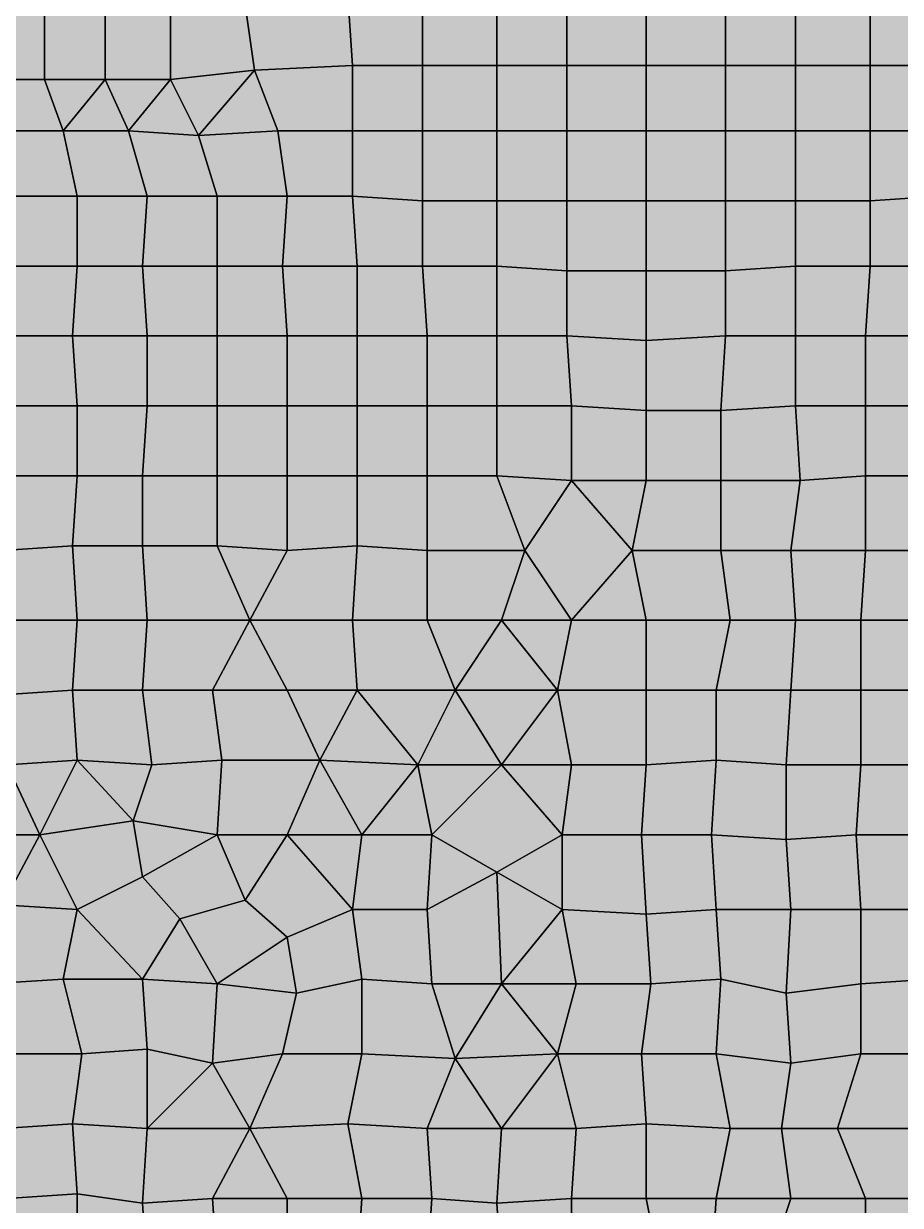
# Model space of a CAD drawing. Header units: metres. Extents: x -7480 to 79269, y -9100 to 45880.
# Drawn here: x 3330 to 7090, y 27150 to 32220 of the extents above; entities that cross this region are included whole.
import ezdxf

# ---------------------------------------------------------------- set-up
doc = ezdxf.new("R2010")
doc.units = ezdxf.units.M
for name, color, linetype in [('COLOR_1', 1, 'Continuous'), ('COLOR_181', 181, 'Continuous'), ('COLOR_3', 3, 'Continuous')]:
    doc.layers.add(name, color=color, linetype=linetype)

msp = doc.modelspace()

# ---------------------------------------------------------------- hatches: boundary and pattern name
at = {"layer": 'COLOR_1'}
for points in [[(4280, 32300), (4320, 32020), (4740, 32040), (4720, 32340)], [(4720, 32340), (4740, 32040), (5040, 32040), (5040, 32340)], [(3420, 31980), (3680, 31980), (3680, 32280), (3420, 32280)], [(3960, 31980), (4080, 31740), (4320, 32020)], [(4080, 31740), (4420, 31760), (4320, 32020)], [(4320, 32020), (4420, 31760), (4740, 31760), (4740, 32040)], [(4740, 31760), (5040, 31760), (5040, 32040), (4740, 32040)], [(6960, 31760), (7260, 31760), (7260, 32040), (6960, 32040)], [(3140, 31980), (3200, 31760), (3500, 31760), (3420, 31980)], [(3420, 31980), (3500, 31760), (3680, 31980)], [(3500, 31760), (3780, 31760), (3680, 31980)], [(3680, 31980), (3780, 31760), (3960, 31980)], [(3780, 31760), (4080, 31740), (3960, 31980)], [(3500, 31760), (3560, 31480), (3860, 31480), (3780, 31760)], [(3780, 31760), (3860, 31480), (4160, 31480), (4080, 31740)], [(4080, 31740), (4160, 31480), (4460, 31480), (4420, 31760)], [(4420, 31760), (4460, 31480), (4740, 31480), (4740, 31760)], [(4740, 31480), (5040, 31460), (5040, 31760), (4740, 31760)], [(6960, 31460), (7260, 31480), (7260, 31760), (6960, 31760)], [(4740, 31480), (4760, 31180), (5040, 31180), (5040, 31460)], [(6960, 31180), (7240, 31180), (7260, 31480), (6960, 31460)], [(3540, 30880), (3860, 30880), (3840, 31180), (3560, 31180)], [(3840, 31180), (3860, 30880), (4160, 30880), (4160, 31180)], [(4160, 30880), (4460, 30880), (4440, 31180), (4160, 31180)], [(4440, 31180), (4460, 30880), (4760, 30880), (4760, 31180)], [(4760, 30880), (5060, 30880), (5040, 31180), (4760, 31180)], [(5040, 31180), (5060, 30880), (5360, 30880), (5360, 31180)], [(6640, 30880), (6940, 30880), (6960, 31180), (6640, 31180)], [(6940, 30880), (7240, 30880), (7240, 31180), (6960, 31180)]]:
    msp.add_hatch(color=256, dxfattribs=at).paths.add_polyline_path(points)
at = {"layer": 'COLOR_181'}
for points in [[(5040, 32040), (5360, 32040), (5360, 32340), (5040, 32340)], [(5360, 32040), (5660, 32040), (5660, 32340), (5360, 32340)], [(5660, 32040), (6000, 32040), (6000, 32340), (5660, 32340)], [(6000, 32040), (6340, 32040), (6340, 32340), (6000, 32340)], [(6340, 32040), (6640, 32040), (6640, 32340), (6340, 32340)], [(6640, 32040), (6960, 32040), (6960, 32340), (6640, 32340)], [(5040, 31760), (5360, 31760), (5360, 32040), (5040, 32040)], [(5360, 31760), (5660, 31760), (5660, 32040), (5360, 32040)], [(5660, 31760), (6000, 31760), (6000, 32040), (5660, 32040)], [(6000, 31760), (6340, 31760), (6340, 32040), (6000, 32040)], [(6340, 31760), (6640, 31760), (6640, 32040), (6340, 32040)], [(6640, 31760), (6960, 31760), (6960, 32040), (6640, 32040)], [(3200, 31760), (3240, 31480), (3560, 31480), (3500, 31760)], [(5040, 31460), (5360, 31460), (5360, 31760), (5040, 31760)], [(5360, 31460), (5660, 31460), (5660, 31760), (5360, 31760)], [(5660, 31460), (6000, 31460), (6000, 31760), (5660, 31760)], [(6000, 31460), (6340, 31460), (6340, 31760), (6000, 31760)], [(6340, 31460), (6640, 31460), (6640, 31760), (6340, 31760)], [(6640, 31460), (6960, 31460), (6960, 31760), (6640, 31760)], [(3240, 31180), (3560, 31180), (3560, 31480), (3240, 31480)], [(3560, 31180), (3840, 31180), (3860, 31480), (3560, 31480)], [(3840, 31180), (4160, 31180), (4160, 31480), (3860, 31480)], [(4160, 31180), (4440, 31180), (4460, 31480), (4160, 31480)], [(4440, 31180), (4760, 31180), (4740, 31480), (4460, 31480)], [(5040, 31180), (5360, 31180), (5360, 31460), (5040, 31460)], [(5360, 31180), (5660, 31160), (5660, 31460), (5360, 31460)], [(5660, 31160), (6000, 31160), (6000, 31460), (5660, 31460)], [(6000, 31160), (6340, 31160), (6340, 31460), (6000, 31460)], [(6340, 31160), (6640, 31180), (6640, 31460), (6340, 31460)], [(6640, 31180), (6960, 31180), (6960, 31460), (6640, 31460)], [(3240, 31180), (3260, 30880), (3540, 30880), (3560, 31180)], [(5360, 30880), (5660, 30880), (5660, 31160), (5360, 31180)], [(5660, 30880), (6000, 30860), (6000, 31160), (5660, 31160)], [(6000, 30860), (6340, 30880), (6340, 31160), (6000, 31160)], [(6340, 30880), (6640, 30880), (6640, 31180), (6340, 31160)], [(3240, 30580), (3560, 30580), (3540, 30880), (3260, 30880)], [(3540, 30880), (3560, 30580), (3860, 30580), (3860, 30880)], [(3860, 30580), (4160, 30580), (4160, 30880), (3860, 30880)], [(4160, 30580), (4460, 30580), (4460, 30880), (4160, 30880)], [(4460, 30580), (4760, 30580), (4760, 30880), (4460, 30880)], [(4760, 30580), (5060, 30580), (5060, 30880), (4760, 30880)], [(5060, 30580), (5360, 30580), (5360, 30880), (5060, 30880)], [(5360, 30580), (5680, 30580), (5660, 30880), (5360, 30880)], [(5660, 30880), (5680, 30580), (6000, 30560), (6000, 30860)], [(6000, 30560), (6320, 30560), (6340, 30880), (6000, 30860)], [(6320, 30560), (6640, 30580), (6640, 30880), (6340, 30880)], [(6640, 30580), (6940, 30580), (6940, 30880), (6640, 30880)], [(6940, 30580), (7240, 30580), (7240, 30880), (6940, 30880)], [(3240, 30580), (3260, 30280), (3560, 30280), (3560, 30580)], [(3560, 30280), (3840, 30280), (3860, 30580), (3560, 30580)], [(3840, 30280), (4160, 30280), (4160, 30580), (3860, 30580)], [(4160, 30280), (4460, 30280), (4460, 30580), (4160, 30580)], [(4460, 30280), (4760, 30280), (4760, 30580), (4460, 30580)], [(4760, 30280), (5060, 30280), (5060, 30580), (4760, 30580)], [(5060, 30280), (5360, 30280), (5360, 30580), (5060, 30580)], [(5360, 30280), (5680, 30260), (5680, 30580), (5360, 30580)], [(5680, 30260), (6000, 30260), (6000, 30560), (5680, 30580)], [(6320, 30260), (6660, 30260), (6640, 30580), (6320, 30560)], [(6640, 30580), (6660, 30260), (6940, 30280), (6940, 30580)], [(6940, 30280), (7240, 30280), (7240, 30580), (6940, 30580)], [(6000, 30260), (6320, 30260), (6320, 30560), (6000, 30560)], [(3240, 29960), (3540, 29980), (3560, 30280), (3260, 30280)], [(3540, 29980), (3840, 29980), (3840, 30280), (3560, 30280)], [(3840, 29980), (4160, 29980), (4160, 30280), (3840, 30280)], [(4160, 29980), (4460, 29960), (4460, 30280), (4160, 30280)], [(4460, 29960), (4760, 29980), (4760, 30280), (4460, 30280)], [(4760, 29980), (5060, 29960), (5060, 30280), (4760, 30280)], [(5060, 29960), (5480, 29960), (5360, 30280), (5060, 30280)], [(5360, 30280), (5480, 29960), (5680, 30260)], [(6620, 29960), (6940, 29960), (6940, 30280), (6660, 30260)], [(6940, 29960), (7240, 29960), (7240, 30280), (6940, 30280)], [(5480, 29960), (5680, 29660), (5940, 29960), (5680, 30260)], [(5680, 30260), (5940, 29960), (6000, 30260)], [(5940, 29960), (6320, 29960), (6320, 30260), (6000, 30260)], [(6320, 29960), (6620, 29960), (6660, 30260), (6320, 30260)], [(3240, 29660), (3560, 29660), (3540, 29980), (3240, 29960)], [(3540, 29980), (3560, 29660), (3860, 29660), (3840, 29980)], [(3840, 29980), (3860, 29660), (4300, 29660), (4160, 29980)], [(4160, 29980), (4300, 29660), (4460, 29960)], [(4300, 29660), (4740, 29660), (4760, 29980), (4460, 29960)], [(4740, 29660), (5060, 29660), (5060, 29960), (4760, 29980)], [(5060, 29660), (5380, 29660), (5480, 29960), (5060, 29960)], [(5380, 29660), (5680, 29660), (5480, 29960)], [(5680, 29660), (6000, 29660), (5940, 29960)], [(5940, 29960), (6000, 29660), (6360, 29660), (6320, 29960)], [(6320, 29960), (6360, 29660), (6640, 29660), (6620, 29960)], [(6620, 29960), (6640, 29660), (6920, 29660), (6940, 29960)], [(6920, 29660), (7240, 29660), (7240, 29960), (6940, 29960)], [(3240, 29340), (3540, 29360), (3560, 29660), (3240, 29660)], [(3540, 29360), (3840, 29360), (3860, 29660), (3560, 29660)], [(3840, 29360), (4140, 29360), (4300, 29660), (3860, 29660)], [(4140, 29360), (4460, 29360), (4300, 29660)], [(4300, 29660), (4460, 29360), (4760, 29360), (4740, 29660)], [(4740, 29660), (4760, 29360), (5180, 29360), (5060, 29660)], [(5060, 29660), (5180, 29360), (5380, 29660)], [(5180, 29360), (5620, 29360), (5380, 29660)], [(5380, 29660), (5620, 29360), (5680, 29660)], [(5620, 29360), (6000, 29360), (6000, 29660), (5680, 29660)], [(6000, 29360), (6300, 29360), (6360, 29660), (6000, 29660)], [(6300, 29360), (6620, 29360), (6640, 29660), (6360, 29660)], [(6620, 29360), (6920, 29360), (6920, 29660), (6640, 29660)], [(6920, 29360), (7220, 29360), (7240, 29660), (6920, 29660)], [(3240, 29340), (3260, 29040), (3560, 29060), (3540, 29360)], [(3540, 29360), (3560, 29060), (3880, 29040), (3840, 29360)], [(3840, 29360), (3880, 29040), (4180, 29060), (4140, 29360)], [(4140, 29360), (4180, 29060), (4600, 29060), (4460, 29360)], [(4460, 29360), (4600, 29060), (4760, 29360)], [(4600, 29060), (5020, 29040), (4760, 29360)], [(4760, 29360), (5020, 29040), (5180, 29360)], [(5020, 29040), (5380, 29040), (5180, 29360)], [(5180, 29360), (5380, 29040), (5620, 29360)], [(5380, 29040), (5680, 29040), (5620, 29360)], [(5620, 29360), (5680, 29040), (6000, 29040), (6000, 29360)], [(6000, 29040), (6300, 29060), (6300, 29360), (6000, 29360)], [(6300, 29060), (6600, 29040), (6620, 29360), (6300, 29360)], [(6600, 29040), (6920, 29040), (6920, 29360), (6620, 29360)], [(6920, 29040), (7220, 29040), (7220, 29360), (6920, 29360)], [(3260, 29040), (3400, 28740), (3560, 29060)], [(3400, 28740), (3800, 28800), (3560, 29060)], [(3560, 29060), (3800, 28800), (3880, 29040)], [(3800, 28800), (4160, 28740), (4180, 29060), (3880, 29040)], [(4160, 28740), (4460, 28740), (4600, 29060), (4180, 29060)], [(4460, 28740), (4780, 28740), (4600, 29060)], [(4600, 29060), (4780, 28740), (5020, 29040)], [(5980, 28740), (6280, 28740), (6300, 29060), (6000, 29040)], [(6280, 28740), (6600, 28720), (6600, 29040), (6300, 29060)], [(2980, 28740), (3400, 28740), (3260, 29040)], [(4780, 28740), (5080, 28740), (5020, 29040)], [(5020, 29040), (5080, 28740), (5380, 29040)], [(5080, 28740), (5360, 28580), (5640, 28740), (5380, 29040)], [(5380, 29040), (5640, 28740), (5680, 29040)], [(5640, 28740), (5980, 28740), (6000, 29040), (5680, 29040)], [(6600, 28720), (6900, 28740), (6920, 29040), (6600, 29040)], [(6900, 28740), (7220, 28740), (7220, 29040), (6920, 29040)], [(3400, 28740), (3560, 28420), (3840, 28560), (3800, 28800)], [(3800, 28800), (3840, 28560), (4160, 28740)], [(2980, 28740), (3240, 28440), (3400, 28740)], [(3240, 28440), (3560, 28420), (3400, 28740)], [(3840, 28560), (4000, 28380), (4280, 28460), (4160, 28740)], [(4160, 28740), (4280, 28460), (4460, 28740)], [(4280, 28460), (4460, 28300), (4740, 28420), (4460, 28740)], [(4460, 28740), (4740, 28420), (4780, 28740)], [(4740, 28420), (5060, 28420), (5080, 28740), (4780, 28740)], [(5060, 28420), (5360, 28580), (5080, 28740)], [(5360, 28580), (5640, 28420), (5640, 28740)], [(5640, 28420), (6000, 28400), (5980, 28740), (5640, 28740)], [(5980, 28740), (6000, 28400), (6300, 28420), (6280, 28740)], [(6280, 28740), (6300, 28420), (6620, 28420), (6600, 28720)], [(6600, 28720), (6620, 28420), (6920, 28420), (6900, 28740)], [(6900, 28740), (6920, 28420), (7240, 28420), (7220, 28740)], [(3560, 28420), (3840, 28120), (4000, 28380), (3840, 28560)], [(5060, 28420), (5080, 28100), (5380, 28100), (5360, 28580)], [(5360, 28580), (5380, 28100), (5640, 28420)], [(4000, 28380), (4160, 28100), (4460, 28300), (4280, 28460)], [(3180, 28100), (3500, 28120), (3560, 28420), (3240, 28440)], [(3500, 28120), (3840, 28120), (3560, 28420)], [(4460, 28300), (4500, 28060), (4780, 28120), (4740, 28420)], [(4740, 28420), (4780, 28120), (5080, 28100), (5060, 28420)], [(5380, 28100), (5700, 28100), (5640, 28420)], [(5640, 28420), (5700, 28100), (6020, 28100), (6000, 28400)], [(6000, 28400), (6020, 28100), (6320, 28120), (6300, 28420)], [(6300, 28420), (6320, 28120), (6600, 28060), (6620, 28420)], [(6600, 28060), (6920, 28100), (6920, 28420), (6620, 28420)], [(6920, 28100), (7220, 28120), (7240, 28420), (6920, 28420)], [(3840, 28120), (4160, 28100), (4000, 28380)], [(4160, 28100), (4500, 28060), (4460, 28300)], [(3180, 28100), (3260, 27800), (3580, 27800), (3500, 28120)], [(3500, 28120), (3580, 27800), (3860, 27820), (3840, 28120)], [(3840, 28120), (3860, 27820), (4140, 27760), (4160, 28100)], [(4140, 27760), (4440, 27800), (4500, 28060), (4160, 28100)], [(4440, 27800), (4780, 27800), (4780, 28120), (4500, 28060)], [(4780, 27800), (5180, 27780), (5080, 28100), (4780, 28120)], [(5080, 28100), (5180, 27780), (5380, 28100)], [(5180, 27780), (5620, 27800), (5380, 28100)], [(5380, 28100), (5620, 27800), (5700, 28100)], [(5620, 27800), (5980, 27800), (6020, 28100), (5700, 28100)], [(5980, 27800), (6300, 27800), (6320, 28120), (6020, 28100)], [(6300, 27800), (6620, 27760), (6600, 28060), (6320, 28120)], [(6600, 28060), (6620, 27760), (6920, 27800), (6920, 28100)], [(6920, 27800), (7240, 27800), (7220, 28120), (6920, 28100)], [(3240, 27480), (3540, 27500), (3580, 27800), (3260, 27800)], [(3540, 27500), (3860, 27480), (3860, 27820), (3580, 27800)], [(3860, 27480), (4140, 27760), (3860, 27820)], [(4140, 27760), (4300, 27480), (4440, 27800)], [(4300, 27480), (4720, 27500), (4780, 27800), (4440, 27800)], [(4720, 27500), (5060, 27480), (5180, 27780), (4780, 27800)], [(5180, 27780), (5380, 27480), (5620, 27800)], [(5380, 27480), (5700, 27480), (5620, 27800)], [(5620, 27800), (5700, 27480), (6000, 27500), (5980, 27800)], [(5980, 27800), (6000, 27500), (6360, 27480), (6300, 27800)], [(6300, 27800), (6360, 27480), (6580, 27480), (6620, 27760)], [(6580, 27480), (6820, 27480), (6920, 27800), (6620, 27760)], [(6820, 27480), (7220, 27480), (7240, 27800), (6920, 27800)], [(3860, 27480), (4300, 27480), (4140, 27760)], [(5060, 27480), (5380, 27480), (5180, 27780)], [(3240, 27480), (3260, 27180), (3560, 27200), (3540, 27500)], [(3540, 27500), (3560, 27200), (3840, 27160), (3860, 27480)], [(3840, 27160), (4140, 27180), (4300, 27480), (3860, 27480)], [(4140, 27180), (4460, 27180), (4300, 27480)], [(4300, 27480), (4460, 27180), (4780, 27180), (4720, 27500)], [(4720, 27500), (4780, 27180), (5080, 27180), (5060, 27480)], [(5060, 27480), (5080, 27180), (5360, 27160), (5380, 27480)], [(5360, 27160), (5680, 27180), (5700, 27480), (5380, 27480)], [(5680, 27180), (6000, 27180), (6000, 27500), (5700, 27480)], [(6000, 27180), (6300, 27180), (6360, 27480), (6000, 27500)], [(6300, 27180), (6620, 27180), (6580, 27480), (6360, 27480)], [(6580, 27480), (6620, 27180), (6940, 27180), (6820, 27480)], [(6820, 27480), (6940, 27180), (7260, 27180), (7220, 27480)], [(3260, 26860), (3560, 26880), (3560, 27200), (3260, 27180)], [(3560, 26880), (3860, 26860), (3840, 27160), (3560, 27200)], [(3840, 27160), (3860, 26860), (4160, 26880), (4140, 27180)], [(4140, 27180), (4160, 26880), (4460, 26860), (4460, 27180)], [(4460, 26860), (4760, 26880), (4780, 27180), (4460, 27180)], [(4760, 26880), (5060, 26880), (5080, 27180), (4780, 27180)], [(5060, 26880), (5380, 26860), (5360, 27160), (5080, 27180)], [(5360, 27160), (5380, 26860), (5680, 26880), (5680, 27180)], [(5680, 26880), (6060, 26880), (6000, 27180), (5680, 27180)], [(6000, 27180), (6060, 26880), (6280, 26880), (6300, 27180)], [(6280, 26880), (6520, 26880), (6620, 27180), (6300, 27180)], [(6520, 26880), (6940, 26880), (6940, 27180), (6620, 27180)], [(6940, 26880), (7240, 26880), (7260, 27180), (6940, 27180)]]:
    msp.add_hatch(color=256, dxfattribs=at).paths.add_polyline_path(points)
at = {"layer": 'COLOR_3'}
for points in [[(3960, 31980), (4320, 32020), (4280, 32300), (3960, 32280)], [(6960, 32040), (7260, 32040), (7260, 32340), (6960, 32340)], [(3140, 31980), (3420, 31980), (3420, 32280), (3160, 32280)], [(3680, 31980), (3960, 31980), (3960, 32280), (3680, 32280)]]:
    msp.add_hatch(color=256, dxfattribs=at).paths.add_polyline_path(points)

# ---------------------------------------------------------------- linework, layer by layer
at = {"layer": 'COLOR_1'}
for points in [[(4280, 32300), (4320, 32020), (4740, 32040), (4720, 32340)], [(4720, 32340), (4740, 32040), (5040, 32040), (5040, 32340)], [(3420, 31980), (3680, 31980), (3680, 32280), (3420, 32280)], [(3960, 31980), (4080, 31740), (4320, 32020)], [(4080, 31740), (4420, 31760), (4320, 32020)], [(4320, 32020), (4420, 31760), (4740, 31760), (4740, 32040)], [(4740, 31760), (5040, 31760), (5040, 32040), (4740, 32040)], [(6960, 31760), (7260, 31760), (7260, 32040), (6960, 32040)], [(3140, 31980), (3200, 31760), (3500, 31760), (3420, 31980)], [(3420, 31980), (3500, 31760), (3680, 31980)], [(3500, 31760), (3780, 31760), (3680, 31980)], [(3680, 31980), (3780, 31760), (3960, 31980)], [(3780, 31760), (4080, 31740), (3960, 31980)], [(3500, 31760), (3560, 31480), (3860, 31480), (3780, 31760)], [(3780, 31760), (3860, 31480), (4160, 31480), (4080, 31740)], [(4080, 31740), (4160, 31480), (4460, 31480), (4420, 31760)], [(4420, 31760), (4460, 31480), (4740, 31480), (4740, 31760)], [(4740, 31480), (5040, 31460), (5040, 31760), (4740, 31760)], [(6960, 31460), (7260, 31480), (7260, 31760), (6960, 31760)], [(4740, 31480), (4760, 31180), (5040, 31180), (5040, 31460)], [(6960, 31180), (7240, 31180), (7260, 31480), (6960, 31460)], [(3540, 30880), (3860, 30880), (3840, 31180), (3560, 31180)], [(3840, 31180), (3860, 30880), (4160, 30880), (4160, 31180)], [(4160, 30880), (4460, 30880), (4440, 31180), (4160, 31180)], [(4440, 31180), (4460, 30880), (4760, 30880), (4760, 31180)], [(4760, 30880), (5060, 30880), (5040, 31180), (4760, 31180)], [(5040, 31180), (5060, 30880), (5360, 30880), (5360, 31180)], [(6640, 30880), (6940, 30880), (6960, 31180), (6640, 31180)], [(6940, 30880), (7240, 30880), (7240, 31180), (6960, 31180)]]:
    msp.add_lwpolyline(points, close=True, dxfattribs=at)
at = {"layer": 'COLOR_181'}
for points in [[(5040, 32040), (5360, 32040), (5360, 32340), (5040, 32340)], [(5360, 32040), (5660, 32040), (5660, 32340), (5360, 32340)], [(5660, 32040), (6000, 32040), (6000, 32340), (5660, 32340)], [(6000, 32040), (6340, 32040), (6340, 32340), (6000, 32340)], [(6340, 32040), (6640, 32040), (6640, 32340), (6340, 32340)], [(6640, 32040), (6960, 32040), (6960, 32340), (6640, 32340)], [(5040, 31760), (5360, 31760), (5360, 32040), (5040, 32040)], [(5360, 31760), (5660, 31760), (5660, 32040), (5360, 32040)], [(5660, 31760), (6000, 31760), (6000, 32040), (5660, 32040)], [(6000, 31760), (6340, 31760), (6340, 32040), (6000, 32040)], [(6340, 31760), (6640, 31760), (6640, 32040), (6340, 32040)], [(6640, 31760), (6960, 31760), (6960, 32040), (6640, 32040)], [(3200, 31760), (3240, 31480), (3560, 31480), (3500, 31760)], [(5040, 31460), (5360, 31460), (5360, 31760), (5040, 31760)], [(5360, 31460), (5660, 31460), (5660, 31760), (5360, 31760)], [(5660, 31460), (6000, 31460), (6000, 31760), (5660, 31760)], [(6000, 31460), (6340, 31460), (6340, 31760), (6000, 31760)], [(6340, 31460), (6640, 31460), (6640, 31760), (6340, 31760)], [(6640, 31460), (6960, 31460), (6960, 31760), (6640, 31760)], [(3240, 31180), (3560, 31180), (3560, 31480), (3240, 31480)], [(3560, 31180), (3840, 31180), (3860, 31480), (3560, 31480)], [(3840, 31180), (4160, 31180), (4160, 31480), (3860, 31480)], [(4160, 31180), (4440, 31180), (4460, 31480), (4160, 31480)], [(4440, 31180), (4760, 31180), (4740, 31480), (4460, 31480)], [(5040, 31180), (5360, 31180), (5360, 31460), (5040, 31460)], [(5360, 31180), (5660, 31160), (5660, 31460), (5360, 31460)], [(5660, 31160), (6000, 31160), (6000, 31460), (5660, 31460)], [(6000, 31160), (6340, 31160), (6340, 31460), (6000, 31460)], [(6340, 31160), (6640, 31180), (6640, 31460), (6340, 31460)], [(6640, 31180), (6960, 31180), (6960, 31460), (6640, 31460)], [(3240, 31180), (3260, 30880), (3540, 30880), (3560, 31180)], [(5360, 30880), (5660, 30880), (5660, 31160), (5360, 31180)], [(5660, 30880), (6000, 30860), (6000, 31160), (5660, 31160)], [(6000, 30860), (6340, 30880), (6340, 31160), (6000, 31160)], [(6340, 30880), (6640, 30880), (6640, 31180), (6340, 31160)], [(3240, 30580), (3560, 30580), (3540, 30880), (3260, 30880)], [(3540, 30880), (3560, 30580), (3860, 30580), (3860, 30880)], [(3860, 30580), (4160, 30580), (4160, 30880), (3860, 30880)], [(4160, 30580), (4460, 30580), (4460, 30880), (4160, 30880)], [(4460, 30580), (4760, 30580), (4760, 30880), (4460, 30880)], [(4760, 30580), (5060, 30580), (5060, 30880), (4760, 30880)], [(5060, 30580), (5360, 30580), (5360, 30880), (5060, 30880)], [(5360, 30580), (5680, 30580), (5660, 30880), (5360, 30880)], [(5660, 30880), (5680, 30580), (6000, 30560), (6000, 30860)], [(6000, 30560), (6320, 30560), (6340, 30880), (6000, 30860)], [(6320, 30560), (6640, 30580), (6640, 30880), (6340, 30880)], [(6640, 30580), (6940, 30580), (6940, 30880), (6640, 30880)], [(6940, 30580), (7240, 30580), (7240, 30880), (6940, 30880)], [(3240, 30580), (3260, 30280), (3560, 30280), (3560, 30580)], [(3560, 30280), (3840, 30280), (3860, 30580), (3560, 30580)], [(3840, 30280), (4160, 30280), (4160, 30580), (3860, 30580)], [(4160, 30280), (4460, 30280), (4460, 30580), (4160, 30580)], [(4460, 30280), (4760, 30280), (4760, 30580), (4460, 30580)], [(4760, 30280), (5060, 30280), (5060, 30580), (4760, 30580)], [(5060, 30280), (5360, 30280), (5360, 30580), (5060, 30580)], [(5360, 30280), (5680, 30260), (5680, 30580), (5360, 30580)], [(5680, 30260), (6000, 30260), (6000, 30560), (5680, 30580)], [(6320, 30260), (6660, 30260), (6640, 30580), (6320, 30560)], [(6640, 30580), (6660, 30260), (6940, 30280), (6940, 30580)], [(6940, 30280), (7240, 30280), (7240, 30580), (6940, 30580)], [(6000, 30260), (6320, 30260), (6320, 30560), (6000, 30560)], [(3240, 29960), (3540, 29980), (3560, 30280), (3260, 30280)], [(3540, 29980), (3840, 29980), (3840, 30280), (3560, 30280)], [(3840, 29980), (4160, 29980), (4160, 30280), (3840, 30280)], [(4160, 29980), (4460, 29960), (4460, 30280), (4160, 30280)], [(4460, 29960), (4760, 29980), (4760, 30280), (4460, 30280)], [(4760, 29980), (5060, 29960), (5060, 30280), (4760, 30280)], [(5060, 29960), (5480, 29960), (5360, 30280), (5060, 30280)], [(5360, 30280), (5480, 29960), (5680, 30260)], [(6620, 29960), (6940, 29960), (6940, 30280), (6660, 30260)], [(6940, 29960), (7240, 29960), (7240, 30280), (6940, 30280)], [(5480, 29960), (5680, 29660), (5940, 29960), (5680, 30260)], [(5680, 30260), (5940, 29960), (6000, 30260)], [(5940, 29960), (6320, 29960), (6320, 30260), (6000, 30260)], [(6320, 29960), (6620, 29960), (6660, 30260), (6320, 30260)], [(3240, 29660), (3560, 29660), (3540, 29980), (3240, 29960)], [(3540, 29980), (3560, 29660), (3860, 29660), (3840, 29980)], [(3840, 29980), (3860, 29660), (4300, 29660), (4160, 29980)], [(4160, 29980), (4300, 29660), (4460, 29960)], [(4300, 29660), (4740, 29660), (4760, 29980), (4460, 29960)], [(4740, 29660), (5060, 29660), (5060, 29960), (4760, 29980)], [(5060, 29660), (5380, 29660), (5480, 29960), (5060, 29960)], [(5380, 29660), (5680, 29660), (5480, 29960)], [(5680, 29660), (6000, 29660), (5940, 29960)], [(5940, 29960), (6000, 29660), (6360, 29660), (6320, 29960)], [(6320, 29960), (6360, 29660), (6640, 29660), (6620, 29960)], [(6620, 29960), (6640, 29660), (6920, 29660), (6940, 29960)], [(6920, 29660), (7240, 29660), (7240, 29960), (6940, 29960)], [(3240, 29340), (3540, 29360), (3560, 29660), (3240, 29660)], [(3540, 29360), (3840, 29360), (3860, 29660), (3560, 29660)], [(3840, 29360), (4140, 29360), (4300, 29660), (3860, 29660)], [(4140, 29360), (4460, 29360), (4300, 29660)], [(4300, 29660), (4460, 29360), (4760, 29360), (4740, 29660)], [(4740, 29660), (4760, 29360), (5180, 29360), (5060, 29660)], [(5060, 29660), (5180, 29360), (5380, 29660)], [(5180, 29360), (5620, 29360), (5380, 29660)], [(5380, 29660), (5620, 29360), (5680, 29660)], [(5620, 29360), (6000, 29360), (6000, 29660), (5680, 29660)], [(6000, 29360), (6300, 29360), (6360, 29660), (6000, 29660)], [(6300, 29360), (6620, 29360), (6640, 29660), (6360, 29660)], [(6620, 29360), (6920, 29360), (6920, 29660), (6640, 29660)], [(6920, 29360), (7220, 29360), (7240, 29660), (6920, 29660)], [(3240, 29340), (3260, 29040), (3560, 29060), (3540, 29360)], [(3540, 29360), (3560, 29060), (3880, 29040), (3840, 29360)], [(3840, 29360), (3880, 29040), (4180, 29060), (4140, 29360)], [(4140, 29360), (4180, 29060), (4600, 29060), (4460, 29360)], [(4460, 29360), (4600, 29060), (4760, 29360)], [(4600, 29060), (5020, 29040), (4760, 29360)], [(4760, 29360), (5020, 29040), (5180, 29360)], [(5020, 29040), (5380, 29040), (5180, 29360)], [(5180, 29360), (5380, 29040), (5620, 29360)], [(5380, 29040), (5680, 29040), (5620, 29360)], [(5620, 29360), (5680, 29040), (6000, 29040), (6000, 29360)], [(6000, 29040), (6300, 29060), (6300, 29360), (6000, 29360)], [(6300, 29060), (6600, 29040), (6620, 29360), (6300, 29360)], [(6600, 29040), (6920, 29040), (6920, 29360), (6620, 29360)], [(6920, 29040), (7220, 29040), (7220, 29360), (6920, 29360)], [(3260, 29040), (3400, 28740), (3560, 29060)], [(3400, 28740), (3800, 28800), (3560, 29060)], [(3560, 29060), (3800, 28800), (3880, 29040)], [(3800, 28800), (4160, 28740), (4180, 29060), (3880, 29040)], [(4160, 28740), (4460, 28740), (4600, 29060), (4180, 29060)], [(4460, 28740), (4780, 28740), (4600, 29060)], [(4600, 29060), (4780, 28740), (5020, 29040)], [(5980, 28740), (6280, 28740), (6300, 29060), (6000, 29040)], [(6280, 28740), (6600, 28720), (6600, 29040), (6300, 29060)], [(2980, 28740), (3400, 28740), (3260, 29040)], [(4780, 28740), (5080, 28740), (5020, 29040)], [(5020, 29040), (5080, 28740), (5380, 29040)], [(5080, 28740), (5360, 28580), (5640, 28740), (5380, 29040)], [(5380, 29040), (5640, 28740), (5680, 29040)], [(5640, 28740), (5980, 28740), (6000, 29040), (5680, 29040)], [(6600, 28720), (6900, 28740), (6920, 29040), (6600, 29040)], [(6900, 28740), (7220, 28740), (7220, 29040), (6920, 29040)], [(3400, 28740), (3560, 28420), (3840, 28560), (3800, 28800)], [(3800, 28800), (3840, 28560), (4160, 28740)], [(2980, 28740), (3240, 28440), (3400, 28740)], [(3240, 28440), (3560, 28420), (3400, 28740)], [(3840, 28560), (4000, 28380), (4280, 28460), (4160, 28740)], [(4160, 28740), (4280, 28460), (4460, 28740)], [(4280, 28460), (4460, 28300), (4740, 28420), (4460, 28740)], [(4460, 28740), (4740, 28420), (4780, 28740)], [(4740, 28420), (5060, 28420), (5080, 28740), (4780, 28740)], [(5060, 28420), (5360, 28580), (5080, 28740)], [(5360, 28580), (5640, 28420), (5640, 28740)], [(5640, 28420), (6000, 28400), (5980, 28740), (5640, 28740)], [(5980, 28740), (6000, 28400), (6300, 28420), (6280, 28740)], [(6280, 28740), (6300, 28420), (6620, 28420), (6600, 28720)], [(6600, 28720), (6620, 28420), (6920, 28420), (6900, 28740)], [(6900, 28740), (6920, 28420), (7240, 28420), (7220, 28740)], [(3560, 28420), (3840, 28120), (4000, 28380), (3840, 28560)], [(5060, 28420), (5080, 28100), (5380, 28100), (5360, 28580)], [(5360, 28580), (5380, 28100), (5640, 28420)], [(4000, 28380), (4160, 28100), (4460, 28300), (4280, 28460)], [(3180, 28100), (3500, 28120), (3560, 28420), (3240, 28440)], [(3500, 28120), (3840, 28120), (3560, 28420)], [(4460, 28300), (4500, 28060), (4780, 28120), (4740, 28420)], [(4740, 28420), (4780, 28120), (5080, 28100), (5060, 28420)], [(5380, 28100), (5700, 28100), (5640, 28420)], [(5640, 28420), (5700, 28100), (6020, 28100), (6000, 28400)], [(6000, 28400), (6020, 28100), (6320, 28120), (6300, 28420)], [(6300, 28420), (6320, 28120), (6600, 28060), (6620, 28420)], [(6600, 28060), (6920, 28100), (6920, 28420), (6620, 28420)], [(6920, 28100), (7220, 28120), (7240, 28420), (6920, 28420)], [(3840, 28120), (4160, 28100), (4000, 28380)], [(4160, 28100), (4500, 28060), (4460, 28300)], [(3180, 28100), (3260, 27800), (3580, 27800), (3500, 28120)], [(3500, 28120), (3580, 27800), (3860, 27820), (3840, 28120)], [(3840, 28120), (3860, 27820), (4140, 27760), (4160, 28100)], [(4140, 27760), (4440, 27800), (4500, 28060), (4160, 28100)], [(4440, 27800), (4780, 27800), (4780, 28120), (4500, 28060)], [(4780, 27800), (5180, 27780), (5080, 28100), (4780, 28120)], [(5080, 28100), (5180, 27780), (5380, 28100)], [(5180, 27780), (5620, 27800), (5380, 28100)], [(5380, 28100), (5620, 27800), (5700, 28100)], [(5620, 27800), (5980, 27800), (6020, 28100), (5700, 28100)], [(5980, 27800), (6300, 27800), (6320, 28120), (6020, 28100)], [(6300, 27800), (6620, 27760), (6600, 28060), (6320, 28120)], [(6600, 28060), (6620, 27760), (6920, 27800), (6920, 28100)], [(6920, 27800), (7240, 27800), (7220, 28120), (6920, 28100)], [(3240, 27480), (3540, 27500), (3580, 27800), (3260, 27800)], [(3540, 27500), (3860, 27480), (3860, 27820), (3580, 27800)], [(3860, 27480), (4140, 27760), (3860, 27820)], [(4140, 27760), (4300, 27480), (4440, 27800)], [(4300, 27480), (4720, 27500), (4780, 27800), (4440, 27800)], [(4720, 27500), (5060, 27480), (5180, 27780), (4780, 27800)], [(5180, 27780), (5380, 27480), (5620, 27800)], [(5380, 27480), (5700, 27480), (5620, 27800)], [(5620, 27800), (5700, 27480), (6000, 27500), (5980, 27800)], [(5980, 27800), (6000, 27500), (6360, 27480), (6300, 27800)], [(6300, 27800), (6360, 27480), (6580, 27480), (6620, 27760)], [(6580, 27480), (6820, 27480), (6920, 27800), (6620, 27760)], [(6820, 27480), (7220, 27480), (7240, 27800), (6920, 27800)], [(3860, 27480), (4300, 27480), (4140, 27760)], [(5060, 27480), (5380, 27480), (5180, 27780)], [(3240, 27480), (3260, 27180), (3560, 27200), (3540, 27500)], [(3540, 27500), (3560, 27200), (3840, 27160), (3860, 27480)], [(3840, 27160), (4140, 27180), (4300, 27480), (3860, 27480)], [(4140, 27180), (4460, 27180), (4300, 27480)], [(4300, 27480), (4460, 27180), (4780, 27180), (4720, 27500)], [(4720, 27500), (4780, 27180), (5080, 27180), (5060, 27480)], [(5060, 27480), (5080, 27180), (5360, 27160), (5380, 27480)], [(5360, 27160), (5680, 27180), (5700, 27480), (5380, 27480)], [(5680, 27180), (6000, 27180), (6000, 27500), (5700, 27480)], [(6000, 27180), (6300, 27180), (6360, 27480), (6000, 27500)], [(6300, 27180), (6620, 27180), (6580, 27480), (6360, 27480)], [(6580, 27480), (6620, 27180), (6940, 27180), (6820, 27480)], [(6820, 27480), (6940, 27180), (7260, 27180), (7220, 27480)], [(3260, 26860), (3560, 26880), (3560, 27200), (3260, 27180)], [(3560, 26880), (3860, 26860), (3840, 27160), (3560, 27200)], [(3840, 27160), (3860, 26860), (4160, 26880), (4140, 27180)], [(4140, 27180), (4160, 26880), (4460, 26860), (4460, 27180)], [(4460, 26860), (4760, 26880), (4780, 27180), (4460, 27180)], [(4760, 26880), (5060, 26880), (5080, 27180), (4780, 27180)], [(5060, 26880), (5380, 26860), (5360, 27160), (5080, 27180)], [(5360, 27160), (5380, 26860), (5680, 26880), (5680, 27180)], [(5680, 26880), (6060, 26880), (6000, 27180), (5680, 27180)], [(6000, 27180), (6060, 26880), (6280, 26880), (6300, 27180)], [(6280, 26880), (6520, 26880), (6620, 27180), (6300, 27180)], [(6520, 26880), (6940, 26880), (6940, 27180), (6620, 27180)], [(6940, 26880), (7240, 26880), (7260, 27180), (6940, 27180)]]:
    msp.add_lwpolyline(points, close=True, dxfattribs=at)
at = {"layer": 'COLOR_3'}
for points in [[(3960, 31980), (4320, 32020), (4280, 32300), (3960, 32280)], [(6960, 32040), (7260, 32040), (7260, 32340), (6960, 32340)], [(3140, 31980), (3420, 31980), (3420, 32280), (3160, 32280)], [(3680, 31980), (3960, 31980), (3960, 32280), (3680, 32280)]]:
    msp.add_lwpolyline(points, close=True, dxfattribs=at)

doc.saveas('drawing.dxf')
